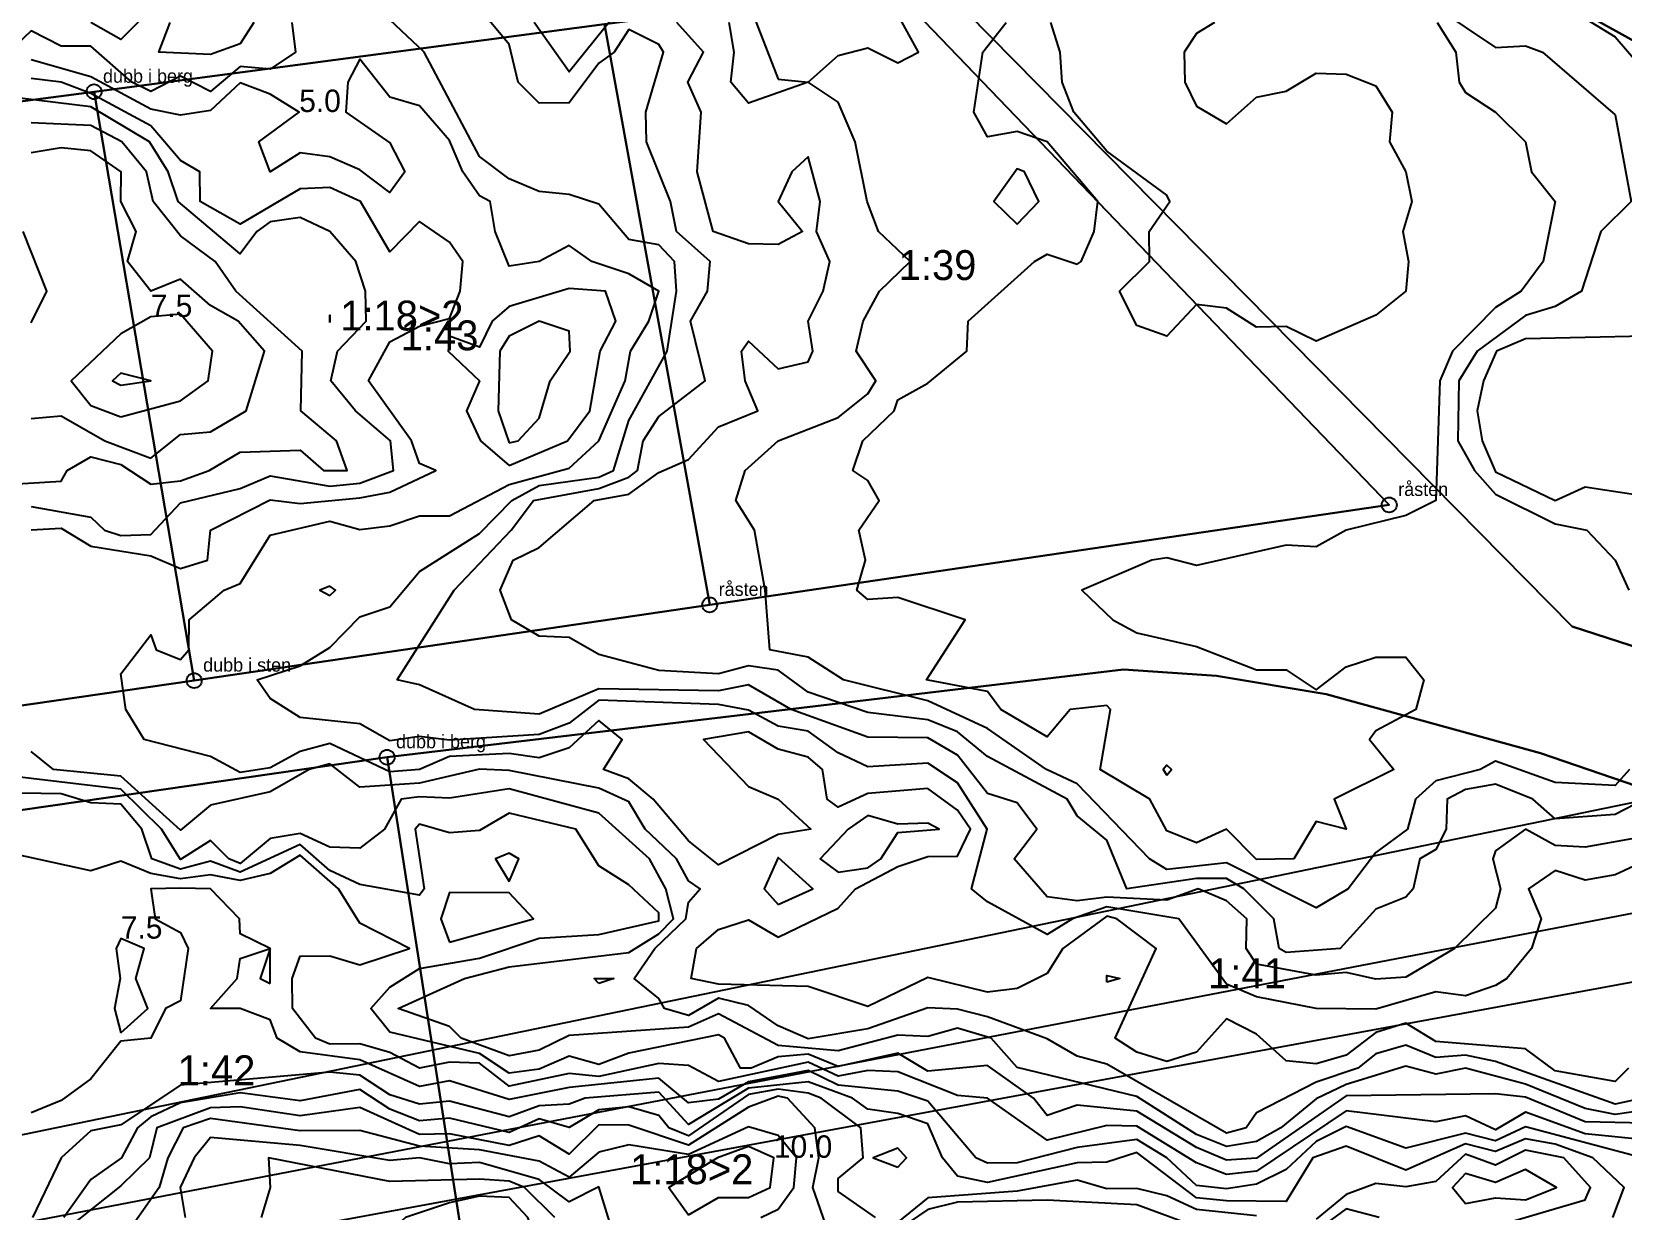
# Model space of a CAD drawing. Header units: metres. Extents: x 304729 to 308942, y 6403920 to 6405836.
# Drawn here: x 305442 to 305548.5, y 6404414.5 to 6404493.4 of the extents above; entities that cross this region are included whole.
import ezdxf

# ---------------------------------------------------------------- set-up
doc = ezdxf.new("R2010")
doc.units = ezdxf.units.M
for name, color, linetype in [('FASTIGHETSGRANSER', 7, 'Continuous'), ('GRANSPUNKTER', 1, 'Continuous'), ('HOJDKURVOR_GRUND', 4, 'Continuous'), ('HOJDKURVOR_STOD', 6, 'Continuous'), ('HOJDKURVOR_TEXT', 2, 'Continuous'), ('LILLEBY_4_8', 5, 'Continuous'), ('TOMTBETECKNINGAR', 3, 'Continuous'), ('TOMTER_1945', 1, 'Continuous')]:
    doc.layers.add(name, color=color, linetype=linetype)

msp = doc.modelspace()

# ---------------------------------------------------------------- linework, layer by layer
at = {"layer": 'FASTIGHETSGRANSER'}
msp.add_lwpolyline([(305510.987, 6404589.282), (305445.572, 6404610.011), (305477.883, 6404521.822), (305482.852, 6404516.777), (305545.142, 6404453.551), (305584.749, 6404440.736), (305585.188, 6404442.458), (305592.017, 6404469.243), (305568.066, 6404482.343), (305521.396, 6404508.195), (305519.965, 6404509.1), (305518.634, 6404510.147), (305517.417, 6404511.324), (305516.326, 6404512.619), (305515.373, 6404514.018), (305514.569, 6404515.508), (305513.92, 6404517.072), (305513.434, 6404518.694), (305513.117, 6404520.357), (305510.987, 6404589.282)], close=True, dxfattribs=at)
at = {"layer": 'GRANSPUNKTER'}
for centre in [(305446.21, 6404489.36, 5.08), (305532.89, 6404461.7, 2.38), (305487.41, 6404455.01, 3.15), (305452.91, 6404449.94, 4.81), (305465.82, 6404444.81, 4.92)]:
    msp.add_circle(centre, 0.5, dxfattribs=at)
at = {"layer": 'HOJDKURVOR_GRUND'}
for points in [[(305552, 6404517.63, 3.5), (305548, 6404518.71, 3.5), (305546, 6404518.47, 3.5), (305544, 6404517.34, 3.5), (305540, 6404517.13, 3.5), (305536, 6404515.75, 3.5), (305528, 6404514.8, 3.5), (305527.75, 6404514, 3.5), (305525.69, 6404512, 3.5), (305525.19, 6404508, 3.5), (305525.29, 6404506, 3.5), (305526, 6404504.56, 3.5), (305528, 6404503.41, 3.5), (305532, 6404500.26, 3.5), (305533.51, 6404498, 3.5), (305536, 6404495.94, 3.5), (305538, 6404496.15, 3.5), (305540, 6404495.73, 3.5), (305542, 6404496.19, 3.5), (305544, 6404494.42, 3.5), (305546, 6404494.25, 3.5), (305548, 6404493.03, 3.5), (305550.62, 6404490, 3.5)], [(305492, 6404490.21, 3), (305494, 6404490, 3), (305496, 6404491.78, 3), (305498, 6404492.29, 3), (305500, 6404491.29, 3), (305501.38, 6404492, 3), (305500, 6404494.53, 3), (305498, 6404495.2, 3), (305497.53, 6404496, 3), (305496, 6404496.79, 3), (305492, 6404497.33, 3), (305491, 6404496, 3), (305490.53, 6404494, 3), (305492, 6404490.21, 3)], [(305550, 6404439.51, 4), (305546, 6404438.8, 4), (305544, 6404438.91, 4), (305542, 6404440, 4), (305540, 6404438.55, 4), (305539.82, 6404438, 4), (305540.33, 6404436, 4), (305540, 6404434.71, 4), (305537.26, 6404432, 4), (305534, 6404430.09, 4), (305532, 6404429.96, 4), (305530, 6404430.4, 4), (305528, 6404430.22, 4), (305524, 6404430.96, 4), (305523.31, 6404432, 4), (305523.35, 6404434, 4), (305522, 6404435.19, 4), (305520.11, 6404436, 4), (305518, 6404435.25, 4), (305514, 6404435.44, 4), (305512, 6404435.19, 4), (305510, 6404435.46, 4), (305507.79, 6404438, 4), (305509.31, 6404440, 4), (305508, 6404441.75, 4), (305506, 6404442.39, 4), (305504, 6404444.95, 4), (305502, 6404446.12, 4), (305498, 6404446.16, 4), (305492.87, 6404448, 4), (305490, 6404449.66, 4), (305488, 6404449.25, 4), (305480, 6404449.4, 4), (305476, 6404447.7, 4), (305471.67, 6404448, 4), (305468, 6404449.65, 4), (305466.5, 6404450, 4), (305470.3, 6404456, 4), (305474.12, 6404460, 4), (305475.62, 6404462, 4), (305480, 6404462.79, 4), (305482, 6404463.56, 4), (305482.58, 6404464, 4), (305482.97, 6404466, 4), (305484, 6404467.61, 4), (305487.11, 6404470, 4), (305486.12, 6404474, 4), (305487.26, 6404476, 4), (305487.45, 6404478, 4), (305485.2, 6404480, 4), (305484.79, 6404482, 4), (305483.19, 6404486, 4), (305483.14, 6404488, 4), (305484.33, 6404492, 4), (305484, 6404492.52, 4), (305482, 6404493.52, 4), (305481.03, 6404492, 4), (305480, 6404491.28, 4), (305478, 6404488.62, 4), (305476, 6404488.59, 4), (305474.59, 6404490, 4), (305474, 6404492.53, 4), (305471.11, 6404496, 4)], [(305482, 6404495.67, 3.5), (305478, 6404490.69, 3.5), (305475.66, 6404494, 3.5)], [(305536, 6404495, 3), (305540, 6404492.32, 3), (305542, 6404492.42, 3), (305543.14, 6404492, 3), (305548, 6404487.82, 3), (305549.07, 6404482, 3), (305547.05, 6404480, 3), (305545.75, 6404476, 3), (305544, 6404474.98, 3), (305542, 6404474.37, 3), (305538.78, 6404472, 3), (305537.54, 6404470, 3), (305537.48, 6404466, 3), (305538.59, 6404464, 3), (305540, 6404462.42, 3), (305544, 6404460.44, 3), (305546.11, 6404460, 3), (305548, 6404458, 3), (305548.92, 6404456, 3)], [(305459.45, 6404494, 4.5), (305459.7, 6404492, 4.5), (305458, 6404490.87, 4.5), (305456, 6404491.05, 4.5), (305454, 6404489.37, 4.5), (305452, 6404490.39, 4.5), (305450, 6404489.38, 4.5), (305448.73, 6404490, 4.5), (305446, 6404492.41, 4.5), (305444, 6404492.41, 4.5), (305442, 6404493.43, 4.5), (305440.5, 6404492, 4.5), (305436, 6404490.21, 4.5), (305432, 6404487.6, 4.5), (305431.19, 6404488, 4.5), (305430.34, 6404490, 4.5), (305430.05, 6404494, 4.5)], [(305450, 6404494.86, 4), (305448, 6404492.86, 4), (305446, 6404494, 4)], [(305456.91, 6404494, 4), (305456, 6404492.57, 4), (305454, 6404491.85, 4), (305450.55, 6404492, 4), (305451.31, 6404494, 4)], [(305558, 6404441.58, 4.5), (305548, 6404436.93, 4.5), (305546, 6404436.58, 4.5), (305544, 6404437.22, 4.5), (305542.22, 6404436, 4.5), (305543.05, 6404434, 4.5), (305542.4, 6404432, 4.5), (305540.75, 6404430, 4.5), (305540, 6404429.52, 4.5), (305538, 6404428.83, 4.5), (305536, 6404429.11, 4.5), (305532, 6404427.94, 4.5), (305528, 6404428, 4.5), (305524, 6404428.78, 4.5), (305522, 6404429.63, 4.5), (305518.8, 6404434, 4.5), (305514, 6404434.8, 4.5), (305511.7, 6404434, 4.5), (305510, 6404432.95, 4.5), (305506, 6404435.14, 4.5), (305504.94, 6404436, 4.5), (305505.98, 6404440, 4.5), (305504, 6404443.1, 4.5), (305502, 6404444.42, 4.5), (305498, 6404444.16, 4.5), (305496, 6404445.11, 4.5), (305494, 6404446.55, 4.5), (305492, 6404446.9, 4.5), (305490, 6404447.97, 4.5), (305488, 6404448.33, 4.5), (305480, 6404448.62, 4.5), (305478, 6404447.09, 4.5), (305476, 6404446.33, 4.5), (305470, 6404445.96, 4.5), (305468, 6404446.2, 4.5), (305466, 6404445.91, 4.5), (305464, 6404447.04, 4.5), (305460, 6404447.48, 4.5), (305458, 6404448.75, 4.5), (305457.13, 6404450, 4.5), (305460, 6404450.93, 4.5), (305462, 6404452.15, 4.5), (305464, 6404454.2, 4.5), (305466, 6404454.88, 4.5), (305468, 6404457.25, 4.5), (305472, 6404459.79, 4.5), (305474.17, 6404462, 4.5), (305476, 6404462.99, 4.5), (305480, 6404463.55, 4.5), (305480.98, 6404464, 4.5), (305482, 6404467.36, 4.5), (305484.57, 6404472, 4.5), (305485.2, 6404476, 4.5), (305485.05, 6404478, 4.5), (305484, 6404479.12, 4.5), (305482, 6404479.46, 4.5), (305480, 6404481.84, 4.5), (305478, 6404482.48, 4.5), (305476, 6404482.67, 4.5), (305474, 6404483.53, 4.5), (305472, 6404485.02, 4.5), (305468.3, 6404492, 4.5), (305466, 6404494.16, 4.5)], [(305550, 6404442, 3.5), (305548, 6404440.97, 3.5), (305544, 6404440.68, 3.5), (305542.51, 6404442, 3.5), (305540, 6404443.01, 3.5), (305538, 6404442.65, 3.5), (305536.76, 6404442, 3.5), (305536.69, 6404440, 3.5), (305536, 6404438.64, 3.5), (305534.94, 6404438, 3.5), (305534.5, 6404436, 3.5), (305534, 6404435.44, 3.5), (305532, 6404434.63, 3.5), (305529.6, 6404432, 3.5), (305526, 6404431.73, 3.5), (305525.52, 6404432, 3.5), (305525.17, 6404434, 3.5), (305523.16, 6404436, 3.5), (305522, 6404436.69, 3.5), (305520, 6404436.7, 3.5), (305515.33, 6404436, 3.5), (305514, 6404439.26, 3.5), (305512, 6404440.88, 3.5), (305511.33, 6404442, 3.5), (305506, 6404444.86, 3.5), (305504, 6404446.51, 3.5), (305502, 6404447.31, 3.5), (305498, 6404447.8, 3.5), (305494, 6404449.17, 3.5), (305492, 6404450.65, 3.5), (305490, 6404450.94, 3.5), (305488, 6404450.4, 3.5), (305484, 6404450.62, 3.5), (305480, 6404451.69, 3.5), (305478, 6404452.83, 3.5), (305476, 6404452.92, 3.5), (305474.14, 6404454, 3.5), (305473.39, 6404456, 3.5), (305474.27, 6404458, 3.5), (305476, 6404458.84, 3.5), (305479.67, 6404462, 3.5), (305482, 6404462.41, 3.5), (305484, 6404463.87, 3.5), (305486, 6404464.75, 3.5), (305488, 6404466.92, 3.5), (305490.64, 6404468, 3.5), (305489.78, 6404470, 3.5), (305489.53, 6404472, 3.5), (305490, 6404472.67, 3.5), (305492, 6404470.8, 3.5), (305494, 6404471.27, 3.5), (305494.32, 6404472, 3.5), (305494, 6404474, 3.5), (305495, 6404476, 3.5), (305495.45, 6404478, 3.5), (305494.56, 6404480, 3.5), (305494.81, 6404482, 3.5), (305494, 6404485, 3.5), (305492.92, 6404484, 3.5), (305492, 6404482, 3.5), (305493.63, 6404480, 3.5), (305492, 6404479.14, 3.5), (305490, 6404479.17, 3.5), (305487.64, 6404480, 3.5), (305486.57, 6404484, 3.5), (305486.84, 6404488, 3.5), (305485.95, 6404490, 3.5), (305487, 6404492, 3.5), (305485.22, 6404494, 3.5)], [(305548.97, 6404444, 3), (305548, 6404442.92, 3), (305544, 6404443.11, 3), (305540, 6404444.55, 3), (305538.97, 6404444, 3), (305536, 6404443.24, 3), (305534.65, 6404442, 3), (305534.12, 6404440, 3), (305532, 6404438.44, 3), (305530.14, 6404436, 3), (305528, 6404434.74, 3), (305522, 6404437.75, 3), (305518, 6404437.29, 3), (305516.85, 6404438, 3), (305512, 6404443.04, 3), (305509.96, 6404444, 3), (305506, 6404446.73, 3), (305502, 6404448.58, 3), (305496.36, 6404450, 3), (305494, 6404451.5, 3), (305491.43, 6404452, 3), (305491.12, 6404456, 3), (305490.4, 6404460, 3), (305489.17, 6404462, 3), (305489.79, 6404464, 3), (305492, 6404466, 3), (305496, 6404467.56, 3), (305498, 6404469.14, 3), (305498.54, 6404470, 3), (305497.21, 6404472, 3), (305497.68, 6404474, 3), (305498.77, 6404476, 3), (305500.82, 6404478, 3), (305498.7, 6404480, 3), (305497.94, 6404482, 3), (305497.15, 6404486, 3), (305496, 6404488.67, 3), (305494, 6404490, 3), (305490, 6404488.6, 3), (305488.83, 6404490, 3), (305489.05, 6404492, 3), (305488.71, 6404494, 3)], [(305521.2, 6404494, 2), (305520, 6404493.25, 2), (305519.17, 6404492, 2), (305519.2, 6404490, 2), (305520, 6404488.4, 2), (305522, 6404487.2, 2), (305524, 6404489, 2), (305526, 6404489.4, 2), (305528, 6404490.59, 2), (305530, 6404490.53, 2), (305532, 6404489.75, 2), (305533.08, 6404488, 2), (305532.91, 6404486, 2), (305534, 6404484, 2), (305534.4, 6404482, 2), (305533.8, 6404480, 2), (305534.17, 6404478, 2), (305534, 6404476, 2), (305532, 6404474.4, 2), (305528, 6404472.67, 2), (305526, 6404473.64, 2), (305524, 6404473.6, 2), (305522, 6404474.86, 2), (305520, 6404475.11, 2), (305518, 6404473, 2), (305516, 6404473.71, 2), (305514.83, 6404476, 2), (305516.84, 6404478, 2), (305516.83, 6404480, 2), (305518.2, 6404482, 2), (305518, 6404482.44, 2), (305514, 6404485.38, 2), (305511.78, 6404488, 2), (305511, 6404490, 2), (305510.87, 6404492, 2), (305510.25, 6404494, 2)], [(305442, 6404460.03, 5.5), (305444, 6404460.15, 5.5), (305446, 6404458.94, 5.5), (305450, 6404458.29, 5.5), (305452, 6404457.45, 5.5), (305453.8, 6404458, 5.5), (305454, 6404460, 5.5), (305458, 6404462.03, 5.5), (305460, 6404461.8, 5.5), (305464, 6404462.17, 5.5), (305466, 6404462.55, 5.5), (305469.09, 6404464, 5.5), (305468, 6404464.48, 5.5), (305467.46, 6404466, 5.5), (305464.58, 6404470, 5.5), (305466, 6404472.62, 5.5), (305468, 6404473.67, 5.5), (305470, 6404474.18, 5.5), (305470.71, 6404476, 5.5), (305470.9, 6404478, 5.5), (305470, 6404479.29, 5.5), (305468, 6404480.67, 5.5), (305466, 6404478.64, 5.5), (305464.05, 6404482, 5.5), (305462, 6404482.94, 5.5), (305460, 6404482.86, 5.5), (305456, 6404480.5, 5.5), (305453.32, 6404482, 5.5), (305453.29, 6404484, 5.5), (305452, 6404484.75, 5.5), (305450, 6404487.07, 5.5), (305446, 6404489.24, 5.5), (305444, 6404490, 5.5), (305442, 6404490.25, 5.5)], [(305442, 6404461.59, 6), (305446, 6404460.88, 6), (305446.9, 6404460, 6), (305448, 6404459.66, 6), (305450, 6404459.71, 6), (305452, 6404461.85, 6), (305456, 6404462.8, 6), (305458, 6404463.65, 6), (305462, 6404462.95, 6), (305464, 6404463.15, 6), (305466.24, 6404464, 6), (305466.06, 6404466, 6), (305463.71, 6404468, 6), (305462.05, 6404470, 6), (305462.5, 6404472, 6), (305464.42, 6404474, 6), (305464.37, 6404476, 6), (305463.73, 6404478, 6), (305462, 6404480, 6), (305460, 6404480.94, 6), (305458, 6404480.66, 6), (305457.11, 6404480, 6), (305456, 6404478.5, 6), (305451.83, 6404482, 6), (305451.17, 6404484, 6), (305449.93, 6404486, 6), (305446, 6404488.34, 6), (305440, 6404489.09, 6)], [(305440, 6404463.05, 6.5), (305444, 6404463.3, 6.5), (305444.42, 6404464, 6.5), (305446, 6404464.93, 6.5), (305448, 6404464.4, 6.5), (305450, 6404463.1, 6.5), (305452, 6404463.32, 6.5), (305453.92, 6404464, 6.5), (305456, 6404465.23, 6.5), (305460, 6404465.37, 6.5), (305461.56, 6404464, 6.5), (305463.14, 6404464, 6.5), (305462.43, 6404466, 6.5), (305460.06, 6404468, 6.5), (305460.14, 6404472, 6.5), (305455.7, 6404476, 6.5), (305454.31, 6404478, 6.5), (305452, 6404479.71, 6.5), (305450.17, 6404482, 6.5), (305449.73, 6404484, 6.5), (305448.07, 6404486, 6.5), (305446, 6404487.1, 6.5), (305442, 6404487.27, 6.5)], [(305442, 6404467.48, 7), (305444, 6404467.66, 7), (305446.93, 6404466, 7), (305450, 6404464.82, 7), (305452, 6404466.42, 7), (305454, 6404466.6, 7), (305456.4, 6404468, 7), (305457.62, 6404472, 7), (305455.85, 6404474, 7), (305454, 6404475.06, 7), (305452, 6404476.82, 7), (305450, 6404476, 7), (305448.46, 6404478, 7), (305449.03, 6404480, 7), (305448, 6404482, 7), (305448.03, 6404484, 7), (305446, 6404485.4, 7), (305444, 6404485.6, 7), (305442, 6404485.27, 7)], [(305508, 6404480.5, 3), (305509.43, 6404482, 3), (305508.47, 6404484, 3), (305508, 6404484.19, 3), (305506.42, 6404482, 3), (305508, 6404480.5, 3)], [(305474, 6404464.33, 5.5), (305477.9, 6404466, 5.5), (305479.38, 6404468, 5.5), (305480.08, 6404472, 5.5), (305481.12, 6404474, 5.5), (305480.44, 6404476, 5.5), (305478, 6404476.19, 5.5), (305474, 6404474.98, 5.5), (305472.86, 6404474, 5.5), (305472, 6404472.25, 5.5), (305470, 6404473, 5.5), (305469.92, 6404472, 5.5), (305472, 6404470, 5.5), (305471.14, 6404468, 5.5), (305472.07, 6404466, 5.5), (305474, 6404464.33, 5.5)], [(305462, 6404473.9, 6.5), (305462, 6404474.4, 6.5), (305462, 6404473.9, 6.5)], [(305474, 6404465.85, 6), (305474.59, 6404466, 6), (305476, 6404467.5, 6), (305476.74, 6404470, 6), (305478.08, 6404472, 6), (305478, 6404473.33, 6), (305476, 6404474, 6), (305474, 6404473, 6), (305473.36, 6404472, 6), (305473.26, 6404468, 6), (305474, 6404465.85, 6)], [(305550, 6404473, 3.5), (305542, 6404472.82, 3.5), (305540.07, 6404472, 3.5), (305539.19, 6404470, 3.5), (305538.77, 6404468, 3.5), (305539.12, 6404466, 3.5), (305540, 6404463.91, 3.5), (305544, 6404462, 3.5), (305546, 6404462.9, 3.5), (305552, 6404462, 3.5)], [(305448, 6404469.72, 8), (305450, 6404470, 8), (305448, 6404470.52, 8), (305447.44, 6404470, 8), (305448, 6404469.72, 8)], [(305150, 6404359.43, 3), (305680, 6404468.78, 3)], [(305150, 6404357.52, 3.5), (305680, 6404459.56, 3.5)], [(305150, 6404356.11, 4), (305680, 6404453.92, 4)], [(305552, 6404422.45, 5.5), (305548, 6404421.59, 5.5), (305540, 6404424.44, 5.5), (305538, 6404424.87, 5.5), (305536, 6404424.71, 5.5), (305534, 6404425.53, 5.5), (305532, 6404424.96, 5.5), (305530.79, 6404424, 5.5), (305528, 6404423.06, 5.5), (305524, 6404421, 5.5), (305523.31, 6404420, 5.5), (305522, 6404419.65, 5.5), (305514, 6404424.26, 5.5), (305512, 6404424.81, 5.5), (305510, 6404425.95, 5.5), (305506, 6404427.44, 5.5), (305504, 6404427.95, 5.5), (305502, 6404428.04, 5.5), (305498, 6404426.63, 5.5), (305494, 6404425.96, 5.5), (305492, 6404426.83, 5.5), (305490, 6404428.19, 5.5), (305488, 6404428.69, 5.5), (305486, 6404427.53, 5.5), (305484.38, 6404428, 5.5), (305484, 6404428.67, 5.5), (305482.35, 6404430, 5.5), (305483.73, 6404432, 5.5), (305485.82, 6404434, 5.5), (305486, 6404435.1, 5.5), (305486.78, 6404436, 5.5), (305486, 6404436.53, 5.5), (305485.18, 6404438, 5.5), (305483.09, 6404440, 5.5), (305482, 6404441.82, 5.5), (305480, 6404442.74, 5.5), (305474, 6404443.93, 5.5), (305472, 6404444.02, 5.5), (305468, 6404443.07, 5.5), (305464, 6404442.8, 5.5), (305462, 6404444.38, 5.5), (305460.6, 6404444, 5.5), (305458, 6404442.5, 5.5), (305454, 6404441.6, 5.5), (305452, 6404439.92, 5.5), (305448, 6404443.54, 5.5), (305443.5, 6404444, 5.5), (305442, 6404445.2, 5.5)], [(305550, 6404421.18, 6), (305548, 6404420.9, 6), (305546, 6404421.29, 6), (305542, 6404422.92, 6), (305538, 6404424, 6), (305536, 6404423.6, 6), (305534, 6404424.14, 6), (305530, 6404422.9, 6), (305528, 6404421.94, 6), (305525.63, 6404420, 6), (305524, 6404419.09, 6), (305522, 6404418.75, 6), (305520, 6404419.55, 6), (305516, 6404422.1, 6), (305508, 6404424.05, 6), (305506.24, 6404426, 6), (305504, 6404426.68, 6), (305502, 6404426.12, 6), (305500, 6404426.2, 6), (305496, 6404425.16, 6), (305492, 6404425.52, 6), (305488, 6404427.63, 6), (305486, 6404426.74, 6), (305478, 6404426.18, 6), (305476, 6404425.2, 6), (305474, 6404424.83, 6), (305470.79, 6404426, 6), (305470, 6404426.79, 6), (305466.56, 6404428, 6), (305471, 6404430, 6), (305474, 6404430.78, 6), (305482, 6404431.74, 6), (305484, 6404433, 6), (305484.98, 6404434, 6), (305484.48, 6404436, 6), (305483.38, 6404438, 6), (305480, 6404441.06, 6), (305474, 6404442.69, 6), (305470, 6404442.06, 6), (305468, 6404442.15, 6), (305466.77, 6404442, 6), (305465.65, 6404440, 6), (305464, 6404438.73, 6), (305462, 6404438.78, 6), (305460, 6404439.7, 6), (305458, 6404439.38, 6), (305456, 6404437.69, 6), (305455.22, 6404438, 6), (305454, 6404439.24, 6), (305452, 6404437.96, 6), (305450.73, 6404440, 6), (305448, 6404442.68, 6), (305436.92, 6404444, 6)], [(305550, 6404420.31, 6.5), (305546, 6404420.41, 6.5), (305542, 6404422.05, 6.5), (305540, 6404422.28, 6.5), (305530, 6404422.15, 6.5), (305524, 6404417.97, 6.5), (305522, 6404417.83, 6.5), (305520, 6404418.68, 6.5), (305516, 6404421.11, 6.5), (305512, 6404421.52, 6.5), (305510, 6404420.83, 6.5), (305509.08, 6404422, 6.5), (305506, 6404424.17, 6.5), (305502, 6404423.79, 6.5), (305500, 6404425, 6.5), (305496, 6404424.11, 6.5), (305494, 6404424.93, 6.5), (305492, 6404424.75, 6.5), (305490.19, 6404424, 6.5), (305489.47, 6404424, 6.5), (305488.4, 6404426, 6.5), (305488, 6404426.23, 6.5), (305482, 6404425, 6.5), (305480, 6404424.24, 6.5), (305478, 6404424.79, 6.5), (305476, 6404423.92, 6.5), (305474, 6404423.67, 6.5), (305472, 6404424.99, 6.5), (305466, 6404426.41, 6.5), (305464.74, 6404428, 6.5), (305466, 6404429.43, 6.5), (305468, 6404430.66, 6.5), (305472, 6404431.37, 6.5), (305476, 6404432.69, 6.5), (305480, 6404432.95, 6.5), (305484, 6404433.85, 6.5), (305484, 6404434.39, 6.5), (305482, 6404436.27, 6.5), (305480, 6404437.54, 6.5), (305478.45, 6404440, 6.5), (305474, 6404441.06, 6.5), (305472, 6404439.91, 6.5), (305470, 6404439.75, 6.5), (305468, 6404440.32, 6.5), (305467.71, 6404440, 6.5), (305468.31, 6404436, 6.5), (305468, 6404435.57, 6.5), (305464, 6404436.29, 6.5), (305462, 6404437.24, 6.5), (305460, 6404438.97, 6.5), (305456, 6404437.12, 6.5), (305454, 6404437.85, 6.5), (305452, 6404437.32, 6.5), (305450.07, 6404438, 6.5), (305449.41, 6404440, 6.5), (305448, 6404441.66, 6.5), (305446, 6404441.76, 6.5), (305444, 6404442.35, 6.5), (305440, 6404442.43, 6.5)], [(305496, 6404437.11, 5.5), (305498, 6404437.4, 5.5), (305498.87, 6404438, 5.5), (305500, 6404439.77, 5.5), (305502.78, 6404440, 5.5), (305502, 6404440.39, 5.5), (305500, 6404440.32, 5.5), (305498, 6404440.9, 5.5), (305496.69, 6404440, 5.5), (305494.8, 6404438, 5.5), (305496, 6404437.11, 5.5)], [(305550, 6404419.19, 7), (305546, 6404419.6, 7), (305542, 6404421.06, 7), (305540, 6404419.86, 7), (305538, 6404420.81, 7), (305536, 6404420.4, 7), (305530, 6404421.15, 7), (305524, 6404417.1, 7), (305522, 6404416.88, 7), (305520, 6404417.67, 7), (305516, 6404420.12, 7), (305514, 6404420.17, 7), (305510, 6404419.17, 7), (305506, 6404422, 7), (305504, 6404422.17, 7), (305500, 6404423.76, 7), (305498, 6404423.85, 7), (305496, 6404423.46, 7), (305494, 6404424.41, 7), (305488, 6404423.1, 7), (305486, 6404424.17, 7), (305484, 6404424.31, 7), (305480, 6404423.43, 7), (305478, 6404423.64, 7), (305474, 6404422.79, 7), (305472, 6404424.33, 7), (305470, 6404424.39, 7), (305468, 6404424, 7), (305466, 6404425.04, 7), (305464, 6404425.63, 7), (305462, 6404425.6, 7), (305461.02, 6404426, 7), (305459.5, 6404428, 7), (305459.48, 6404430, 7), (305460, 6404431.5, 7), (305462, 6404431.52, 7), (305464, 6404430.91, 7), (305467.33, 6404432, 7), (305464, 6404433.71, 7), (305462.57, 6404436, 7), (305460, 6404438.25, 7), (305458, 6404437.03, 7), (305456, 6404436.56, 7), (305454, 6404436.93, 7), (305452, 6404436.68, 7), (305450, 6404437.02, 7), (305448, 6404437.85, 7), (305446, 6404437.2, 7), (305440, 6404438.52, 7)], [(305474, 6404436.5, 7), (305474.63, 6404438, 7), (305474, 6404438.39, 7), (305473.08, 6404438, 7), (305474, 6404436.5, 7)], [(305492, 6404434.95, 5.5), (305494.32, 6404436, 5.5), (305492, 6404438.09, 5.5), (305491.06, 6404436, 5.5), (305492, 6404434.95, 5.5)], [(305470, 6404432.44, 7), (305475.62, 6404434, 7), (305474, 6404435.73, 7), (305470, 6404435.75, 7), (305469.42, 6404434, 7), (305470, 6404432.44, 7)], [(305480, 6404429.67, 5.5), (305479.67, 6404430, 5.5), (305481, 6404430, 5.5), (305480, 6404429.67, 5.5)], [(305547.85, 6404414, 8), (305548.62, 6404416, 8), (305546.52, 6404418, 8), (305544, 6404418.92, 8), (305542, 6404419.27, 8), (305540, 6404418.42, 8), (305538, 6404418.94, 8), (305534, 6404417.18, 8), (305530, 6404418.77, 8), (305527.78, 6404418, 8), (305526, 6404415.07, 8), (305522, 6404415.12, 8), (305520, 6404415.31, 8), (305516, 6404418.35, 8), (305514, 6404417.7, 8), (305512, 6404417.67, 8), (305506, 6404416.34, 8), (305504, 6404416.76, 8), (305503, 6404418, 8), (305502, 6404420.27, 8), (305500, 6404420.97, 8), (305498, 6404421.25, 8), (305496.96, 6404422, 8), (305494, 6404423.09, 8), (305490, 6404422.66, 8), (305486, 6404420.23, 8), (305484, 6404422.39, 8), (305479.08, 6404422, 8), (305478, 6404421.59, 8), (305476, 6404421.48, 8), (305474, 6404420.74, 8), (305470, 6404421.78, 8), (305468, 6404421.58, 8), (305466, 6404422.22, 8), (305464, 6404423.53, 8), (305462, 6404423.74, 8), (305452, 6404422.86, 8), (305448, 6404420.2, 8), (305446, 6404419.81, 8), (305444, 6404418, 8), (305442.09, 6404414, 8)], [(305496, 6404411.14, 9), (305494.31, 6404416, 9), (305494.72, 6404418, 9), (305494.45, 6404420, 9), (305492.63, 6404422, 9), (305492, 6404422.12, 9), (305490, 6404421.39, 9), (305486, 6404418.84, 9), (305482, 6404420.19, 9), (305480, 6404420.2, 9), (305478, 6404418.25, 9), (305476, 6404419.46, 9), (305474, 6404418.83, 9), (305470, 6404419.6, 9), (305468, 6404419.56, 9), (305464, 6404421.36, 9), (305460, 6404420.8, 9), (305456, 6404421.42, 9), (305454, 6404421.35, 9), (305450.41, 6404420, 9), (305449.92, 6404418, 9), (305448, 6404416.11, 9), (305442, 6404411.34, 9)], [(305498.5, 6404414, 8.5), (305496, 6404415.75, 8.5), (305496, 6404416.62, 8.5), (305497.69, 6404418, 8.5), (305497.53, 6404420, 8.5), (305494.88, 6404422, 8.5), (305494, 6404422.33, 8.5), (305492, 6404422.59, 8.5), (305490, 6404422.23, 8.5), (305486, 6404419.47, 8.5), (305484.67, 6404420, 8.5), (305484, 6404420.84, 8.5), (305482, 6404421.4, 8.5), (305480, 6404421.21, 8.5), (305478, 6404420.03, 8.5), (305476, 6404420.61, 8.5), (305474, 6404419.69, 8.5), (305470, 6404420.65, 8.5), (305468, 6404420.48, 8.5), (305466, 6404421.25, 8.5), (305464, 6404422.56, 8.5), (305460, 6404421.8, 8.5), (305456, 6404422.35, 8.5), (305452, 6404421.68, 8.5), (305450, 6404420.75, 8.5), (305449.11, 6404420, 8.5), (305448.04, 6404418, 8.5), (305446, 6404416.55, 8.5), (305444.18, 6404414, 8.5)], [(305490.83, 6404414, 9.5), (305492, 6404414.57, 9.5), (305493.04, 6404416, 9.5), (305493.23, 6404418, 9.5), (305492, 6404419.48, 9.5), (305490, 6404420.08, 9.5), (305486, 6404418.21, 9.5), (305482, 6404418.86, 9.5), (305480, 6404418.37, 9.5), (305478, 6404416.7, 9.5), (305476, 6404417.78, 9.5), (305472, 6404418.53, 9.5), (305468, 6404418.78, 9.5), (305464, 6404419.83, 9.5), (305460, 6404419.81, 9.5), (305454, 6404420.62, 9.5), (305452.17, 6404420, 9.5), (305451.14, 6404418, 9.5), (305450.56, 6404416, 9.5), (305448, 6404412.36, 9.5)], [(305500, 6404417.38, 8.5), (305500.58, 6404418, 8.5), (305500, 6404418.64, 8.5), (305498.36, 6404418, 8.5), (305500, 6404417.38, 8.5)], [(305540, 6404413.42, 8.5), (305546, 6404415.18, 8.5), (305546.36, 6404416, 8.5), (305544.57, 6404418, 8.5), (305542, 6404418.5, 8.5), (305540, 6404417.51, 8.5), (305538, 6404418.24, 8.5), (305536, 6404416.4, 8.5), (305534, 6404416.05, 8.5), (305532, 6404416.27, 8.5), (305530, 6404415.54, 8.5), (305528, 6404413.89, 8.5)], [(305477.05, 6404414, 10.5), (305475.02, 6404416, 10.5), (305474, 6404416.44, 10.5), (305472, 6404416.56, 10.5), (305466, 6404416.42, 10.5), (305457.88, 6404418, 10.5), (305458, 6404416, 10.5), (305457.4, 6404414, 10.5)], [(305524, 6404414.11, 8.5), (305520, 6404414.54, 8.5), (305518, 6404415.45, 8.5), (305516, 6404415.94, 8.5), (305514, 6404415.91, 8.5), (305512, 6404416.51, 8.5), (305508, 6404415.76, 8.5), (305502, 6404415.31, 8.5), (305500, 6404413.68, 8.5)], [(305538, 6404414.93, 9), (305540, 6404415.32, 9), (305542, 6404415.19, 9), (305544.09, 6404416, 9), (305542, 6404417.22, 9), (305540, 6404416.35, 9), (305538, 6404416.94, 9), (305537.13, 6404416, 9), (305538, 6404414.93, 9)], [(305466, 6404409.64, 11), (305468, 6404410.36, 11), (305470, 6404410.08, 11), (305472, 6404408.57, 11), (305474.17, 6404410, 11), (305476.04, 6404412, 11), (305475.23, 6404414, 11), (305474, 6404415.34, 11), (305472, 6404415.43, 11), (305470, 6404414.98, 11), (305467.06, 6404414, 11), (305464.84, 6404412, 11), (305466, 6404409.64, 11)], [(305520, 6404413.38, 9), (305516, 6404414.86, 9), (305510, 6404415.16, 9), (305504, 6404415.03, 9), (305502, 6404414.53, 9), (305498.26, 6404412, 9)], [(305532.22, 6404414, 9), (305530, 6404414.58, 9), (305528, 6404413.1, 9)]]:
    msp.add_polyline3d(points, dxfattribs=at)
at = {"layer": 'HOJDKURVOR_STOD'}
for points in [[(305536.1, 6404494, 2.5), (305537.35, 6404492, 2.5), (305537.56, 6404490, 2.5), (305538, 6404489.3, 2.5), (305540, 6404488, 2.5), (305542, 6404486, 2.5), (305542.42, 6404484, 2.5), (305544, 6404482, 2.5), (305543.2, 6404478, 2.5), (305541.71, 6404476, 2.5), (305540, 6404474.91, 2.5), (305537.12, 6404472, 2.5), (305536.28, 6404470, 2.5), (305536, 6404462, 2.5), (305534, 6404461, 2.5), (305530, 6404460, 2.5), (305528, 6404458.89, 2.5), (305526, 6404459, 2.5), (305520, 6404457.64, 2.5), (305518, 6404458.15, 2.5), (305517, 6404458, 2.5), (305512.31, 6404456, 2.5), (305514.4, 6404454, 2.5), (305516, 6404453.14, 2.5), (305520, 6404452.22, 2.5), (305524, 6404450.67, 2.5), (305526, 6404450.67, 2.5), (305528, 6404449.33, 2.5), (305530, 6404450.86, 2.5), (305532, 6404451.5, 2.5), (305534, 6404451.5, 2.5), (305535.2, 6404450, 2.5), (305534.67, 6404448, 2.5), (305532, 6404446.57, 2.5), (305531.56, 6404446, 2.5), (305533.2, 6404444, 2.5), (305529.2, 6404442, 2.5), (305530, 6404440, 2.5), (305528, 6404440.5, 2.5), (305526.5, 6404438, 2.5), (305524, 6404437.97, 2.5), (305522, 6404440, 2.5), (305520, 6404439.09, 2.5), (305518, 6404439.88, 2.5), (305516.86, 6404442, 2.5), (305513.55, 6404444, 2.5), (305514.23, 6404448, 2.5), (305514, 6404448.27, 2.5), (305511.54, 6404448, 2.5), (305510, 6404446.18, 2.5), (305506.89, 6404448, 2.5), (305506, 6404449.2, 2.5), (305501.92, 6404450, 2.5), (305504.5, 6404454, 2.5), (305500, 6404455.5, 2.5), (305498, 6404455.38, 2.5), (305497.27, 6404456, 2.5), (305497.83, 6404458, 2.5), (305497.4, 6404460, 2.5), (305498.75, 6404462, 2.5), (305498, 6404463.33, 2.5), (305497, 6404464, 2.5), (305497.67, 6404466, 2.5), (305499.76, 6404468, 2.5), (305500, 6404468.73, 2.5), (305502, 6404469.85, 2.5), (305504.62, 6404472, 2.5), (305504.71, 6404474, 2.5), (305509.14, 6404478, 2.5), (305510, 6404478.48, 2.5), (305512, 6404477.81, 2.5), (305512.27, 6404478, 2.5), (305513.15, 6404480, 2.5), (305513.39, 6404482, 2.5), (305510, 6404486, 2.5), (305508, 6404486.69, 2.5), (305506, 6404486.33, 2.5), (305505.09, 6404488, 2.5), (305505.7, 6404492, 2.5), (305507.26, 6404494, 2.5)], [(305548.91, 6404424, 5), (305548, 6404423.11, 5), (305544, 6404423.82, 5), (305542, 6404425.29, 5), (305536, 6404425.78, 5), (305534, 6404427.02, 5), (305532, 6404426.38, 5), (305530, 6404424.86, 5), (305528, 6404424.29, 5), (305526, 6404424.48, 5), (305524, 6404426.28, 5), (305522, 6404427.31, 5), (305520, 6404425.06, 5), (305518, 6404424.45, 5), (305516, 6404425.06, 5), (305514.55, 6404426, 5), (305517.29, 6404432, 5), (305514.67, 6404434, 5), (305514, 6404434.17, 5), (305511.04, 6404432, 5), (305510, 6404430.34, 5), (305508, 6404429.33, 5), (305506, 6404429.08, 5), (305502, 6404430.06, 5), (305498, 6404428.13, 5), (305494, 6404429.46, 5), (305488, 6404429.61, 5), (305486.17, 6404430, 5), (305486.52, 6404432, 5), (305488, 6404433.28, 5), (305490, 6404433.92, 5), (305492, 6404432.77, 5), (305496, 6404434.7, 5), (305497.17, 6404436, 5), (305500, 6404437.5, 5), (305502, 6404438.16, 5), (305504, 6404438.19, 5), (305504.87, 6404440, 5), (305504, 6404441.26, 5), (305502, 6404442.71, 5), (305498, 6404442.39, 5), (305496, 6404441.47, 5), (305495.27, 6404442, 5), (305494.97, 6404444, 5), (305494, 6404444.82, 5), (305492, 6404445.35, 5), (305490, 6404446.52, 5), (305487, 6404446, 5), (305490, 6404442.85, 5), (305492, 6404442, 5), (305494.17, 6404440, 5), (305492, 6404439.63, 5), (305488, 6404437.6, 5), (305486, 6404439.22, 5), (305483.62, 6404442, 5), (305482, 6404443.36, 5), (305480.31, 6404444, 5), (305481.55, 6404446, 5), (305480, 6404447.26, 5), (305478, 6404445.45, 5), (305476, 6404444.77, 5), (305474, 6404445.06, 5), (305470, 6404444.87, 5), (305468, 6404444, 5), (305466, 6404443.84, 5), (305462, 6404445.73, 5), (305460, 6404445.19, 5), (305458, 6404444.11, 5), (305456, 6404443.79, 5), (305454, 6404444.87, 5), (305449.56, 6404446, 5), (305448.33, 6404448, 5), (305448, 6404450.4, 5), (305450, 6404453, 5), (305450.36, 6404452, 5), (305452, 6404451.36, 5), (305452.56, 6404452, 5), (305452.57, 6404454, 5), (305454.91, 6404456, 5), (305456, 6404456.43, 5), (305458, 6404459.68, 5), (305462, 6404460.61, 5), (305464, 6404460.05, 5), (305466, 6404460.29, 5), (305468, 6404460.98, 5), (305470, 6404460.96, 5), (305474, 6404463.06, 5), (305478, 6404464.15, 5), (305480, 6404466, 5), (305481.76, 6404470, 5), (305482.11, 6404472, 5), (305483.33, 6404474, 5), (305484, 6404476, 5), (305482, 6404477.16, 5), (305479.52, 6404478, 5), (305478, 6404479.07, 5), (305476, 6404478, 5), (305474, 6404477.68, 5), (305473.06, 6404480, 5), (305472.71, 6404482, 5), (305472, 6404482.4, 5), (305470.88, 6404484, 5), (305470, 6404486.09, 5), (305468, 6404488.42, 5), (305466, 6404489, 5), (305464, 6404491.54, 5), (305463.2, 6404490, 5), (305463.06, 6404488, 5), (305466, 6404485.93, 5), (305467.02, 6404484, 5), (305466, 6404482.62, 5), (305464, 6404484.13, 5), (305462, 6404485, 5), (305460, 6404485.26, 5), (305458, 6404484, 5), (305457.24, 6404486, 5), (305459.94, 6404488, 5), (305458, 6404489.2, 5), (305456, 6404489.95, 5), (305454, 6404488.1, 5), (305452, 6404487.79, 5), (305450, 6404488.19, 5), (305446, 6404490.36, 5), (305442, 6404491.5, 5)], [(305442, 6404473.89, 7.5), (305443.05, 6404476, 7.5), (305441.46, 6404480, 7.5)], [(305448, 6404467.59, 7.5), (305452, 6404468.67, 7.5), (305453.85, 6404470, 7.5), (305454.13, 6404472, 7.5), (305452, 6404474.47, 7.5), (305450, 6404474.28, 7.5), (305448, 6404473.15, 7.5), (305444.69, 6404470, 7.5), (305446, 6404468.36, 7.5), (305448, 6404467.59, 7.5)], [(305538, 6404460, 2.5), (305538, 6404460, 2.5)], [(305462, 6404455.63, 5), (305462.38, 6404456, 5), (305462, 6404456.26, 5), (305461.33, 6404456, 5), (305462, 6404455.63, 5)], [(305518, 6404443.6, 2.5), (305518.31, 6404444, 2.5), (305518, 6404444.29, 2.5), (305517.75, 6404444, 2.5), (305518, 6404443.6, 2.5)], [(305549.82, 6404418, 7.5), (305542, 6404420.06, 7.5), (305540, 6404419.14, 7.5), (305538, 6404419.65, 7.5), (305534, 6404418.64, 7.5), (305530, 6404420.09, 7.5), (305528, 6404419.08, 7.5), (305526, 6404417.22, 7.5), (305524, 6404416.23, 7.5), (305522, 6404415.93, 7.5), (305520, 6404416.15, 7.5), (305518, 6404418, 7.5), (305516, 6404419.23, 7.5), (305512, 6404418.69, 7.5), (305508, 6404417.66, 7.5), (305506, 6404417.64, 7.5), (305505.22, 6404418, 7.5), (305502, 6404421.79, 7.5), (305500, 6404422.45, 7.5), (305496, 6404422.86, 7.5), (305494, 6404423.85, 7.5), (305490, 6404423.09, 7.5), (305488, 6404421.93, 7.5), (305486, 6404421.68, 7.5), (305484, 6404423.33, 7.5), (305478, 6404422.7, 7.5), (305474, 6404421.89, 7.5), (305470, 6404423.14, 7.5), (305468, 6404422.77, 7.5), (305464, 6404424.56, 7.5), (305460, 6404425.1, 7.5), (305458.47, 6404426, 7.5), (305458, 6404427.23, 7.5), (305456, 6404428, 7.5), (305454, 6404428, 7.5), (305455.79, 6404430, 7.5), (305456, 6404431.33, 7.5), (305458, 6404432, 7.5), (305456, 6404433, 7.5), (305455.95, 6404434, 7.5), (305454, 6404436, 7.5), (305452, 6404436.04, 7.5), (305450, 6404436, 7.5), (305450.31, 6404434, 7.5), (305452, 6404433.08, 7.5), (305452.52, 6404432, 7.5), (305452, 6404428.5, 7.5), (305451, 6404428, 7.5), (305450, 6404426, 7.5), (305448, 6404425.8, 7.5), (305446, 6404423.28, 7.5), (305444, 6404421.83, 7.5), (305442, 6404421, 7.5)], [(305448, 6404426.36, 7.5), (305449.8, 6404428, 7.5), (305449, 6404430, 7.5), (305449.56, 6404432, 7.5), (305448, 6404432.67, 7.5), (305447.69, 6404432, 7.5), (305447.95, 6404430, 7.5), (305447.57, 6404428, 7.5), (305448, 6404426.36, 7.5)], [(305458, 6404429.67, 7.5), (305458, 6404432, 7.5), (305457.33, 6404430, 7.5), (305458, 6404429.67, 7.5)], [(305514, 6404429.75, 5), (305514, 6404430.21, 5), (305514.86, 6404430, 5), (305514, 6404429.75, 5)], [(305481.25, 6404412, 10), (305480, 6404416.05, 10), (305478, 6404415.04, 10), (305476, 6404416.54, 10), (305472, 6404417.69, 10), (305470, 6404417.6, 10), (305468, 6404418, 10), (305466, 6404417.81, 10), (305460, 6404418.83, 10), (305454, 6404419.36, 10), (305452.9, 6404418, 10), (305451.97, 6404416, 10), (305452.3, 6404414, 10)], [(305486, 6404414.17, 10), (305488, 6404415.33, 10), (305490, 6404415.33, 10), (305491.46, 6404416, 10), (305491.71, 6404418, 10), (305490, 6404418.76, 10), (305487.94, 6404418, 10), (305484.67, 6404416, 10), (305486, 6404414.17, 10)]]:
    msp.add_polyline3d(points, dxfattribs=at)
at = {"layer": 'LILLEBY_4_8'}
msp.add_lwpolyline([(305682.784, 6404419.603), (305692.317, 6404450.639), (305695.515, 6404461.196), (305693.017, 6404463.466), (305622.258, 6404525.46), (305574.392, 6404542.914), (305538.828, 6404586.862), (305510.987, 6404589.282), (305513.117, 6404520.357), (305513.434, 6404518.694), (305513.92, 6404517.072), (305514.569, 6404515.508), (305515.373, 6404514.018), (305516.326, 6404512.619), (305517.417, 6404511.324), (305518.634, 6404510.147), (305519.965, 6404509.1), (305521.396, 6404508.195), (305568.066, 6404482.343), (305592.017, 6404469.243), (305628.885, 6404449.082), (305682.784, 6404419.603)], close=True, dxfattribs=at)
at = {"layer": 'TOMTER_1945'}
for points in [[(305584.749, 6404440.736), (305545.142, 6404453.551), (305482.852, 6404516.777), (305477.883, 6404521.822), (305445.572, 6404610.011)], [(305380.455, 6404425.542), (305392.459, 6404430.853), (305408.338, 6404436.284), (305432.006, 6404439.923), (305465.817, 6404444.809), (305515.115, 6404450.693), (305521.327, 6404450.269), (305528.66, 6404449.04), (305543.009, 6404445.072), (305576.753, 6404433.536), (305588.71, 6404429.447), (305614.154, 6404417.664), (305606.121, 6404399.02), (305592.13, 6404390.591), (305578.331, 6404390.935), (305564.592, 6404395.035), (305515.43, 6404409.705), (305505.059, 6404409.487), (305471.916, 6404405.777), (305437.468, 6404400.91), (305407.718, 6404396.208), (305376.365, 6404379.622)]]:
    msp.add_lwpolyline(points, dxfattribs=at)
for points in [[(305452.914, 6404449.944), (305423.494, 6404445.691), (305417.254, 6404481.923), (305424.03, 6404486.452), (305446.213, 6404489.359), (305480.363, 6404493.89), (305499.561, 6404496.407), (305532.891, 6404461.704), (305487.415, 6404455.015), (305452.914, 6404449.944)], [(305487.415, 6404455.015), (305532.891, 6404461.704), (305499.561, 6404496.407), (305480.363, 6404493.89), (305487.415, 6404455.015)], [(305452.914, 6404449.944), (305487.415, 6404455.015), (305480.363, 6404493.89), (305446.213, 6404489.359), (305452.914, 6404449.944)], [(305452.914, 6404449.944), (305446.213, 6404489.359), (305424.03, 6404486.452), (305417.254, 6404481.923), (305423.494, 6404445.691), (305452.914, 6404449.944)], [(305471.916, 6404405.777), (305505.059, 6404409.487), (305515.43, 6404409.705), (305564.592, 6404395.035), (305576.753, 6404433.536), (305543.009, 6404445.072), (305528.66, 6404449.04), (305521.327, 6404450.269), (305515.115, 6404450.693), (305465.817, 6404444.809), (305471.916, 6404405.777)], [(305437.468, 6404400.91), (305471.916, 6404405.777), (305465.817, 6404444.809), (305432.006, 6404439.923), (305437.468, 6404400.91)]]:
    msp.add_lwpolyline(points, close=True, dxfattribs=at)

# ---------------------------------------------------------------- texts
at = {"layer": 'GRANSPUNKTER'}
for s, p in [('dubb i berg', (305446.81, 6404489.96, 5.08)), ('råsten', (305533.49, 6404462.3, 2.38)), ('råsten', (305488.01, 6404455.61, 3.15)), ('dubb i sten', (305453.51, 6404450.54, 4.81)), ('dubb i berg', (305466.42, 6404445.41, 4.92))]:
    msp.add_text(s, height=0.9, dxfattribs=at).set_placement(p)
at = {"layer": 'HOJDKURVOR_TEXT'}
for s, p in [('5.0', (305459.94, 6404488, 5)), ('7.5', (305450, 6404474.28, 7.5)), ('7.5', (305448, 6404432.67, 7.5)), ('10.0', (305491.71, 6404418, 10))]:
    msp.add_text(s, height=1.5, dxfattribs=at).set_placement(p)
at = {"layer": 'TOMTBETECKNINGAR'}
for s, p in [('1:39', (305500.057, 6404476.754)), ('1:18>2', (305462.682, 6404473.376)), ('1:43', (305466.726, 6404472.052)), ('1:41', (305520.768, 6404429.342)), ('1:42', (305451.802, 6404422.855)), ('1:18>2', (305482.079, 6404416.232))]:
    msp.add_text(s, height=2, dxfattribs=at).set_placement(p)

doc.saveas('drawing.dxf')
